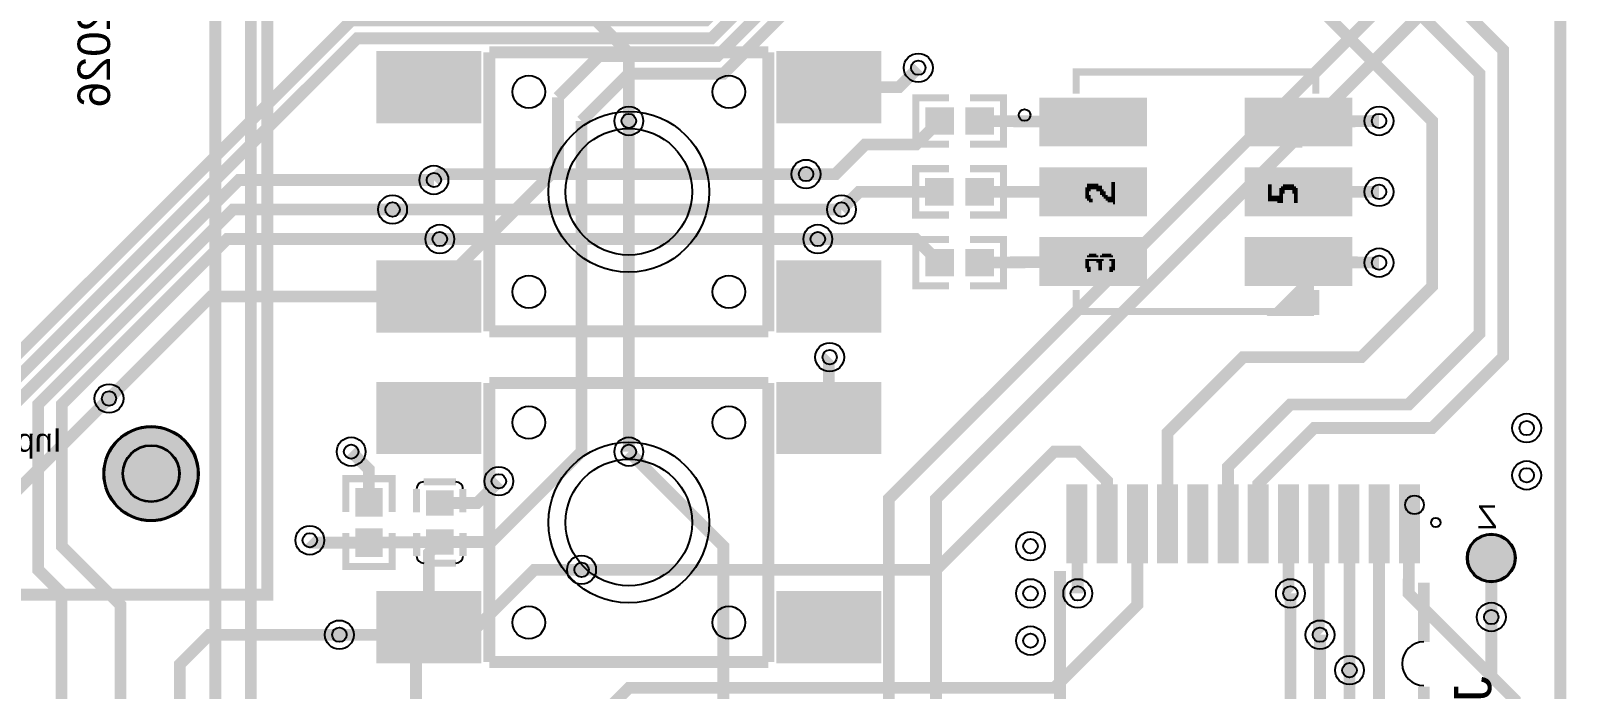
# Model space of a CAD drawing. Header units: millimetres. Extents: x -0.5 to 50.1, y -88.1 to 1.1.
# Drawn here: x 17.11 to 50.13, y -51.34 to -37.18 of the extents above; entities that cross this region are included whole.
import ezdxf

# ---------------------------------------------------------------- set-up
doc = ezdxf.new("R2010")
doc.units = ezdxf.units.MM
for name, color, linetype, true_color in [('BoardOutLine', 7, 'Continuous', 0xff00ff), ('BottomLayer', 7, 'Continuous', 0x0000ff), ('BottomPasteMaskLayer', 7, 'Continuous', 0x800000), ('BottomSilkLayer', 7, 'Continuous', 0x66cc33), ('BottomSolderMaskLayer', 7, 'Continuous', 0xaa00ff), ('Document', 7, 'Continuous', 0xffffff), ('Hole', 7, 'Continuous', 0x222222), ('Multi-Layer', 7, 'Continuous', 0xc0c0c0), ('TopLayer', 7, 'Continuous', 0xff0000), ('TopPasteMaskLayer', 7, 'Continuous', 0x808080), ('TopSilkLayer', 7, 'Continuous', 0xffcc00), ('TopSolderMaskLayer', 7, 'Continuous', 0x800080)]:
    doc.layers.add(name, color=color, linetype=linetype, true_color=true_color)
doc.styles.get("Standard").update_dxf_attribs({"font": 'arial.ttf'})

msp = doc.modelspace()

# ---------------------------------------------------------------- hatches: boundary and pattern name
at = {"layer": 'BottomLayer'}
msp.add_hatch(color=256, dxfattribs=at).paths.add_polyline_path([(48.0140970281941, -48.5140970281941, 1), (49.0140970281941, -48.5140970281941, 1)])
at = {"layer": 'BottomPasteMaskLayer'}
msp.add_hatch(color=256, dxfattribs=at).paths.add_polyline_path([(48.0140970281941, -48.5140970281941, 1), (49.0140970281941, -48.5140970281941, 1)])
at = {"layer": 'BottomSolderMaskLayer'}
for points in [[(18.67513335026655, -46.70027940055877, 1), (20.72593345186675, -46.70027940055877, 1)], [(47.988696977394, -48.5140970281941, 1), (49.0394970789942, -48.5140970281941, 1)]]:
    msp.add_hatch(color=256, dxfattribs=at).paths.add_polyline_path(points)
at = {"layer": 'Document'}
for points in [[(39.878003556007116, -39.6240030480061), (39.878003556007116, -38.7350012700025), (40.13200406400824, -38.7350012700025), (40.13200406400824, -39.6240030480061)], [(44.19603759207507, -39.68752857505717), (44.19603759207507, -38.79852679705357), (44.4500381000762, -38.79852679705357), (44.4500381000762, -39.68752857505717)], [(39.30652781305548, -39.33241046482101), (39.30652781305548, -39.078409956819996), (40.70353060706111, -39.078409956819996), (40.70353060706111, -39.33241046482101)], [(40.14401828803648, -40.54701549403103), (40.14401828803648, -40.58702057404116), (39.784023368046974, -40.58702057404116), (39.784023368046974, -40.54701549403103)], [(39.90401320802653, -40.58702057404116), (39.90401320802653, -40.62702565405141), (39.784023368046974, -40.62702565405141), (39.784023368046974, -40.58702057404116)], [(40.06400812801621, -40.46700533401065), (40.06400812801621, -40.50701041402078), (39.824003048006034, -40.50701041402078), (39.824003048006034, -40.46700533401065)], [(40.14401828803648, -40.50701041402078), (40.14401828803648, -40.54701549403103), (39.824003048006034, -40.54701549403103), (39.824003048006034, -40.50701041402078)], [(40.18402336804661, -40.58702057404116), (40.18402336804661, -40.62702565405141), (40.02400304800608, -40.62702565405141), (40.02400304800608, -40.58702057404116)], [(40.42400304800617, -40.42702565405136), (40.42400304800617, -40.46700533401065), (40.34401828803652, -40.46700533401065), (40.34401828803652, -40.42702565405136)], [(40.42400304800617, -40.46700533401065), (40.42400304800617, -40.50701041402078), (40.34401828803652, -40.50701041402078), (40.34401828803652, -40.46700533401065)], [(40.42400304800617, -40.50701041402078), (40.42400304800617, -40.54701549403103), (40.34401828803652, -40.54701549403103), (40.34401828803652, -40.50701041402078)], [(40.42400304800617, -40.54701549403103), (40.42400304800617, -40.58702057404116), (40.34401828803652, -40.58702057404116), (40.34401828803652, -40.54701549403103)], [(40.42400304800617, -40.58702057404116), (40.42400304800617, -40.62702565405141), (40.34401828803652, -40.62702565405141), (40.34401828803652, -40.58702057404116)], [(43.714325628651295, -40.52146304292603), (43.714325628651295, -40.48145796291601), (43.794310388620715, -40.48145796291601), (43.794310388620715, -40.52146304292603)], [(43.714325628651295, -40.561468122936276), (43.714325628651295, -40.52146304292603), (43.794310388620715, -40.52146304292603), (43.794310388620715, -40.561468122936276)], [(43.714325628651295, -40.60147320294641), (43.714325628651295, -40.561468122936276), (43.794310388620715, -40.561468122936276), (43.794310388620715, -40.60147320294641)], [(43.714325628651295, -40.641478282956655), (43.714325628651295, -40.60147320294641), (43.794310388620715, -40.60147320294641), (43.794310388620715, -40.641478282956655)], [(43.95430530861063, -40.60147320294641), (43.95430530861063, -40.561468122936276), (44.35430530861072, -40.561468122936276), (44.35430530861072, -40.60147320294641)], [(43.95430530861063, -40.641478282956655), (43.95430530861063, -40.60147320294641), (44.074320548641026, -40.60147320294641), (44.074320548641026, -40.641478282956655)], [(43.99431038862076, -40.561468122936276), (43.99431038862076, -40.52146304292603), (44.31432562865143, -40.52146304292603), (44.31432562865143, -40.561468122936276)], [(44.03431546863089, -40.52146304292603), (44.03431546863089, -40.48145796291601), (44.27432054864107, -40.48145796291601), (44.27432054864107, -40.52146304292603)], [(44.23431546863094, -40.641478282956655), (44.23431546863094, -40.60147320294641), (44.35430530861072, -40.60147320294641), (44.35430530861072, -40.641478282956655)], [(39.86400812801617, -40.62702565405141), (39.86400812801617, -40.667005334010696), (39.784023368046974, -40.667005334010696), (39.784023368046974, -40.62702565405141)], [(39.86400812801617, -40.667005334010696), (39.86400812801617, -40.70701041402083), (39.784023368046974, -40.70701041402083), (39.784023368046974, -40.667005334010696)], [(39.90401320802653, -40.70701041402083), (39.90401320802653, -40.74701549403096), (39.784023368046974, -40.74701549403096), (39.784023368046974, -40.70701041402083)], [(39.90401320802653, -40.74701549403096), (39.90401320802653, -40.78702057404121), (39.784023368046974, -40.78702057404121), (39.784023368046974, -40.74701549403096)], [(39.94401828803666, -40.78702057404121), (39.94401828803666, -40.82702565405134), (39.824003048006034, -40.82702565405134), (39.824003048006034, -40.78702057404121)], [(39.94401828803666, -40.82702565405134), (39.94401828803666, -40.86700533401063), (39.86400812801617, -40.86700533401063), (39.86400812801617, -40.82702565405134)], [(40.224003048006125, -40.62702565405141), (40.224003048006125, -40.667005334010696), (40.10401320802657, -40.667005334010696), (40.10401320802657, -40.62702565405141)], [(40.224003048006125, -40.667005334010696), (40.224003048006125, -40.70701041402083), (40.10401320802657, -40.70701041402083), (40.10401320802657, -40.667005334010696)], [(40.26400812801626, -40.70701041402083), (40.26400812801626, -40.74701549403096), (40.14401828803648, -40.74701549403096), (40.14401828803648, -40.70701041402083)], [(40.42400304800617, -40.74701549403096), (40.42400304800617, -40.78702057404121), (40.18402336804661, -40.78702057404121), (40.18402336804661, -40.74701549403096)], [(40.42400304800617, -40.78702057404121), (40.42400304800617, -40.82702565405134), (40.224003048006125, -40.82702565405134), (40.224003048006125, -40.78702057404121)], [(40.42400304800617, -40.82702565405134), (40.42400304800617, -40.86700533401063), (40.26400812801626, -40.86700533401063), (40.26400812801626, -40.82702565405134)], [(40.42400304800617, -40.62702565405141), (40.42400304800617, -40.667005334010696), (40.34401828803652, -40.667005334010696), (40.34401828803652, -40.62702565405141)], [(40.42400304800617, -40.667005334010696), (40.42400304800617, -40.70701041402083), (40.34401828803652, -40.70701041402083), (40.34401828803652, -40.667005334010696)], [(40.42400304800617, -40.70701041402083), (40.42400304800617, -40.74701549403096), (40.34401828803652, -40.74701549403096), (40.34401828803652, -40.70701041402083)], [(40.42400304800617, -40.86700533401063), (40.42400304800617, -40.907010414020874), (40.384023368046655, -40.907010414020874), (40.384023368046655, -40.86700533401063)], [(43.714325628651295, -40.68145796291594), (43.714325628651295, -40.641478282956655), (43.794310388620715, -40.641478282956655), (43.794310388620715, -40.68145796291594)], [(43.714325628651295, -40.721463042926075), (43.714325628651295, -40.68145796291594), (43.794310388620715, -40.68145796291594), (43.794310388620715, -40.721463042926075)], [(43.714325628651295, -40.76146812293621), (43.714325628651295, -40.721463042926075), (44.03431546863089, -40.721463042926075), (44.03431546863089, -40.76146812293621)], [(43.714325628651295, -40.801473202946454), (43.714325628651295, -40.76146812293621), (44.03431546863089, -40.76146812293621), (44.03431546863089, -40.801473202946454)], [(43.714325628651295, -40.84147828295659), (43.714325628651295, -40.801473202946454), (44.03431546863089, -40.801473202946454), (44.03431546863089, -40.84147828295659)], [(43.91432562865134, -40.881457962915874), (43.91432562865134, -40.84147828295659), (44.03431546863089, -40.84147828295659), (44.03431546863089, -40.881457962915874)], [(43.95430530861063, -40.68145796291594), (43.95430530861063, -40.641478282956655), (44.074320548641026, -40.641478282956655), (44.074320548641026, -40.68145796291594)], [(43.95430530861063, -40.721463042926075), (43.95430530861063, -40.68145796291594), (44.03431546863089, -40.68145796291594), (44.03431546863089, -40.721463042926075)], [(44.23431546863094, -40.68145796291594), (44.23431546863094, -40.641478282956655), (44.35430530861072, -40.641478282956655), (44.35430530861072, -40.68145796291594)], [(44.27432054864107, -40.721463042926075), (44.27432054864107, -40.68145796291594), (44.35430530861072, -40.68145796291594), (44.35430530861072, -40.721463042926075)], [(44.27432054864107, -40.76146812293621), (44.27432054864107, -40.721463042926075), (44.35430530861072, -40.721463042926075), (44.35430530861072, -40.76146812293621)], [(44.27432054864107, -40.801473202946454), (44.27432054864107, -40.76146812293621), (44.35430530861072, -40.76146812293621), (44.35430530861072, -40.801473202946454)], [(44.27432054864107, -40.84147828295659), (44.27432054864107, -40.801473202946454), (44.35430530861072, -40.801473202946454), (44.35430530861072, -40.84147828295659)], [(44.27432054864107, -40.881457962915874), (44.27432054864107, -40.84147828295659), (44.35430530861072, -40.84147828295659), (44.35430530861072, -40.881457962915874)], [(40.42405384810786, -42.047040894081874), (40.42405384810786, -42.08704597409201), (39.78404876809759, -42.08704597409201), (39.78404876809759, -42.047040894081874)], [(40.184048768097455, -42.08704597409201), (40.184048768097455, -42.12705105410214), (39.78404876809759, -42.12705105410214), (39.78404876809759, -42.08704597409201)], [(39.86403352806701, -42.12705105410214), (39.86403352806701, -42.16703073406143), (39.78404876809759, -42.16703073406143), (39.78404876809759, -42.12705105410214)], [(39.86403352806701, -42.16703073406143), (39.86403352806701, -42.20703581407167), (39.78404876809759, -42.20703581407167), (39.78404876809759, -42.16703073406143)], [(39.86403352806701, -42.20703581407167), (39.86403352806701, -42.247040894081806), (39.78404876809759, -42.247040894081806), (39.78404876809759, -42.20703581407167)], [(39.90403860807737, -42.247040894081806), (39.90403860807737, -42.28704597409194), (39.78404876809759, -42.28704597409194), (39.78404876809759, -42.247040894081806)], [(40.06403352806706, -42.00703581407163), (40.06403352806706, -42.047040894081874), (39.82402844805688, -42.047040894081874), (39.82402844805688, -42.00703581407163)], [(40.02405384810777, -41.967030734061495), (40.02405384810777, -42.00703581407163), (39.86403352806701, -42.00703581407163), (39.86403352806701, -41.967030734061495)], [(40.14404368808732, -42.12705105410214), (40.14404368808732, -42.16703073406143), (40.02405384810777, -42.16703073406143), (40.02405384810777, -42.12705105410214)], [(40.14404368808732, -42.16703073406143), (40.14404368808732, -42.20703581407167), (40.06403352806706, -42.20703581407167), (40.06403352806706, -42.16703073406143)], [(40.14404368808732, -42.20703581407167), (40.14404368808732, -42.247040894081806), (40.06403352806706, -42.247040894081806), (40.06403352806706, -42.20703581407167)], [(40.14404368808732, -42.247040894081806), (40.14404368808732, -42.28704597409194), (40.06403352806706, -42.28704597409194), (40.06403352806706, -42.247040894081806)], [(40.3840487680975, -42.00703581407163), (40.3840487680975, -42.047040894081874), (40.10403860807742, -42.047040894081874), (40.10403860807742, -42.00703581407163)], [(40.34404368808737, -41.967030734061495), (40.34404368808737, -42.00703581407163), (40.14404368808732, -42.00703581407163), (40.14404368808732, -41.967030734061495)], [(40.42405384810786, -42.08704597409201), (40.42405384810786, -42.12705105410214), (40.304038608077235, -42.12705105410214), (40.304038608077235, -42.08704597409201)], [(40.42405384810786, -42.247040894081806), (40.42405384810786, -42.28704597409194), (40.304038608077235, -42.28704597409194), (40.304038608077235, -42.247040894081806)], [(40.42405384810786, -42.12705105410214), (40.42405384810786, -42.16703073406143), (40.34404368808737, -42.16703073406143), (40.34404368808737, -42.12705105410214)], [(40.42405384810786, -42.16703073406143), (40.42405384810786, -42.20703581407167), (40.34404368808737, -42.20703581407167), (40.34404368808737, -42.16703073406143)], [(40.42405384810786, -42.20703581407167), (40.42405384810786, -42.247040894081806), (40.34404368808737, -42.247040894081806), (40.34404368808737, -42.20703581407167)], [(39.90403860807737, -42.28704597409194), (39.90403860807737, -42.32705105410207), (39.82402844805688, -42.32705105410207), (39.82402844805688, -42.28704597409194)], [(39.90403860807737, -42.32705105410207), (39.90403860807737, -42.36703073406147), (39.82402844805688, -42.36703073406147), (39.82402844805688, -42.32705105410207)], [(40.14404368808732, -42.28704597409194), (40.14404368808732, -42.32705105410207), (40.06403352806706, -42.32705105410207), (40.06403352806706, -42.28704597409194)], [(40.42405384810786, -42.28704597409194), (40.42405384810786, -42.32705105410207), (40.304038608077235, -42.32705105410207), (40.304038608077235, -42.28704597409194)], [(40.3840487680975, -42.32705105410207), (40.3840487680975, -42.36703073406147), (40.304038608077235, -42.36703073406147), (40.304038608077235, -42.32705105410207)], [(43.68801117602243, -43.30701041402085), (44.70401320802648, -43.30701041402085), (44.70401320802648, -42.291008382016685)]]:
    msp.add_hatch(color=256, dxfattribs=at).paths.add_polyline_path(points)
at = {"layer": 'Multi-Layer'}
msp.add_hatch(color=256, dxfattribs=at).paths.add_polyline_path([(18.70053340106665, -46.70027940055877, 1), (20.70053340106665, -46.70027940055877, 1)])
at = {"layer": 'TopLayer'}
for points in [[(24.571983743967394, -37.63995427990858), (26.772009144018284, -37.63995427990858), (26.772009144018284, -39.13995427990858), (24.571983743967394, -39.13995427990858)], [(33.172009144018375, -37.63995427990858), (35.37200914401842, -37.63995427990858), (35.37200914401842, -39.13995427990858), (33.172009144018375, -39.13995427990858)], [(36.93429006858014, -39.38633477266956), (36.93429006858014, -38.846329692659424), (36.368656337312586, -38.846329692659424), (36.368656337312586, -39.38633477266956)], [(37.234315468631166, -39.38633477266956), (37.234315468631166, -38.846329692659424), (37.79994919989849, -38.846329692659424), (37.79994919989849, -39.38633477266956)], [(38.824003048006034, -38.63987807975616), (41.08900177800342, -38.63987807975616), (41.08900177800342, -39.63987807975616), (38.824003048006034, -39.63987807975616)], [(43.23903987807989, -38.63987807975616), (45.50403860807728, -38.63987807975616), (45.50403860807728, -39.63987807975616), (43.23903987807989, -39.63987807975616)], [(38.824003048006034, -40.140005080010155), (41.08900177800342, -40.140005080010155), (41.08900177800342, -41.140005080010155), (38.824003048006034, -41.140005080010155)], [(43.23903987807989, -40.140005080010155), (45.50403860807728, -40.140005080010155), (45.50403860807728, -41.140005080010155), (43.23903987807989, -41.140005080010155)], [(36.933985267970456, -40.91000762001522), (36.933985267970456, -40.37000254000509), (36.36835153670313, -40.37000254000509), (36.36835153670313, -40.91000762001522)], [(37.234010668021256, -40.91000762001522), (37.234010668021256, -40.37000254000509), (37.799644399289036, -40.37000254000509), (37.799644399289036, -40.91000762001522)], [(36.93429006858014, -42.434340868681716), (36.93429006858014, -41.89433578867158), (36.368656337312586, -41.89433578867158), (36.368656337312586, -42.434340868681716)], [(37.234315468631166, -42.434340868681716), (37.234315468631166, -41.89433578867158), (37.79994919989849, -41.89433578867158), (37.79994919989849, -42.434340868681716)], [(38.824003048006034, -41.64013208026415), (41.08900177800342, -41.64013208026415), (41.08900177800342, -42.640132080264266), (38.824003048006034, -42.640132080264266)], [(43.23903987807989, -41.64013208026415), (45.50403860807728, -41.64013208026415), (45.50403860807728, -42.640132080264266), (43.23903987807989, -42.640132080264266)], [(24.571983743967394, -42.140081280162576), (26.772009144018284, -42.140081280162576), (26.772009144018284, -43.640081280162576), (24.571983743967394, -43.640081280162576)], [(33.172009144018375, -42.140081280162576), (35.37200914401842, -42.140081280162576), (35.37200914401842, -43.640081280162576), (33.172009144018375, -43.640081280162576)], [(24.571983743967394, -44.75194310388622), (26.772009144018284, -44.75194310388622), (26.772009144018284, -46.25194310388622), (24.571983743967394, -46.25194310388622)], [(33.172009144018375, -44.75194310388622), (35.37200914401842, -44.75194310388622), (35.37200914401842, -46.25194310388622), (33.172009144018375, -46.25194310388622)], [(24.65400050800099, -47.601981203962396), (24.113995427991085, -47.601981203962396), (24.113995427991085, -47.036347472694956), (24.65400050800099, -47.036347472694956)], [(26.17800355600707, -47.08199136398275), (26.17800355600707, -47.58199136398275), (25.637998475997165, -47.58199136398275), (25.637998475997165, -47.08199136398275)], [(39.805080010160054, -48.60238760477523), (39.40508001016019, -48.60238760477523), (39.40508001016019, -46.95240030480056), (39.805080010160054, -46.95240030480056)], [(40.45506731013461, -48.60238760477523), (40.05506731013452, -48.60238760477523), (40.05506731013452, -46.95240030480056), (40.45506731013461, -46.95240030480056)], [(41.10505461010939, -48.60238760477523), (40.7050546101093, -48.60238760477523), (40.7050546101093, -46.95240030480056), (41.10505461010939, -46.95240030480056)], [(41.755041910083946, -48.60238760477523), (41.355041910083855, -48.60238760477523), (41.355041910083855, -46.95240030480056), (41.755041910083946, -46.95240030480056)], [(42.405029210058274, -48.60238760477523), (42.00502921005841, -48.60238760477523), (42.00502921005841, -46.95240030480056), (42.405029210058274, -46.95240030480056)], [(43.055016510033056, -48.60238760477523), (42.655016510032965, -48.60238760477523), (42.655016510032965, -46.95240030480056), (43.055016510033056, -46.95240030480056)], [(43.70500381000761, -48.60241300482596), (43.30500381000752, -48.60241300482596), (43.30500381000752, -46.95242570485141), (43.70500381000761, -46.95242570485141)], [(44.35499110998239, -48.60238760477523), (43.9549911099823, -48.60238760477523), (43.9549911099823, -46.95240030480056), (44.35499110998239, -46.95240030480056)], [(45.00497840995672, -48.60238760477523), (44.60497840995686, -48.60238760477523), (44.60497840995686, -46.95240030480056), (45.00497840995672, -46.95240030480056)], [(45.654965709931275, -48.60238760477523), (45.25496570993164, -48.60238760477523), (45.25496570993164, -46.95240030480056), (45.654965709931275, -46.95240030480056)], [(46.30495300990606, -48.60238760477523), (45.90495300990597, -48.60238760477523), (45.90495300990597, -46.95240030480056), (46.30495300990606, -46.95240030480056)], [(46.95494030988061, -48.60238760477523), (46.55494030988052, -48.60238760477523), (46.55494030988052, -46.95240030480056), (46.95494030988061, -46.95240030480056)], [(24.65400050800099, -47.902006604013195), (24.113995427991085, -47.902006604013195), (24.113995427991085, -48.46764033528075), (24.65400050800099, -48.46764033528075)], [(26.17800355600707, -47.92199644399295), (26.17800355600707, -48.42199644399295), (25.637998475997165, -48.42199644399295), (25.637998475997165, -47.92199644399295)], [(48.0140970281941, -48.5140970281941, 1), (49.0140970281941, -48.5140970281941, 1)], [(24.571983743967394, -49.252070104140216), (26.772009144018284, -49.252070104140216), (26.772009144018284, -50.752070104140216), (24.571983743967394, -50.752070104140216)], [(33.172009144018375, -49.252070104140216), (35.37200914401842, -49.252070104140216), (35.37200914401842, -50.752070104140216), (33.172009144018375, -50.752070104140216)]]:
    msp.add_hatch(color=256, dxfattribs=at).paths.add_polyline_path(points)
at = {"layer": 'TopPasteMaskLayer'}
for points in [[(24.571983743967394, -37.63995427990858), (26.772009144018284, -37.63995427990858), (26.772009144018284, -39.13995427990858), (24.571983743967394, -39.13995427990858)], [(33.172009144018375, -37.63995427990858), (35.37200914401842, -37.63995427990858), (35.37200914401842, -39.13995427990858), (33.172009144018375, -39.13995427990858)], [(36.94930149860306, -39.346329692659424), (36.94930149860306, -38.88633477266956), (36.9092964185927, -38.846329692659424), (36.408661417322946, -38.846329692659424), (36.368656337312586, -38.88633477266956), (36.368656337312586, -39.346329692659424), (36.408661417322946, -39.38633477266956), (36.9092964185927, -39.38633477266956)], [(37.219304038608016, -39.346329692659424), (37.219304038608016, -38.88633477266956), (37.259309118618376, -38.846329692659424), (37.75994411988813, -38.846329692659424), (37.79994919989849, -38.88633477266956), (37.79994919989849, -39.346329692659424), (37.75994411988813, -39.38633477266956), (37.259309118618376, -39.38633477266956)], [(38.824003048006034, -38.63987807975616), (41.08900177800342, -38.63987807975616), (41.08900177800342, -39.63987807975616), (38.824003048006034, -39.63987807975616)], [(43.23903987807989, -38.63987807975616), (45.50403860807728, -38.63987807975616), (45.50403860807728, -39.63987807975616), (43.23903987807989, -39.63987807975616)], [(38.824003048006034, -40.140005080010155), (41.08900177800342, -40.140005080010155), (41.08900177800342, -41.140005080010155), (38.824003048006034, -41.140005080010155)], [(43.23903987807989, -40.140005080010155), (45.50403860807728, -40.140005080010155), (45.50403860807728, -41.140005080010155), (43.23903987807989, -41.140005080010155)], [(36.94899669799338, -40.87000254000509), (36.94899669799338, -40.41000762001522), (36.90899161798325, -40.37000254000509), (36.40835661671326, -40.37000254000509), (36.36835153670313, -40.41000762001522), (36.36835153670313, -40.87000254000509), (36.40835661671326, -40.91000762001522), (36.90899161798325, -40.91000762001522)], [(37.21899923799856, -40.87000254000509), (37.21899923799856, -40.41000762001522), (37.25900431800869, -40.37000254000509), (37.759639319278676, -40.37000254000509), (37.799644399289036, -40.41000762001522), (37.799644399289036, -40.87000254000509), (37.759639319278676, -40.91000762001522), (37.25900431800869, -40.91000762001522)], [(36.94930149860306, -42.39433578867158), (36.94930149860306, -41.934340868681716), (36.9092964185927, -41.89433578867158), (36.408661417322946, -41.89433578867158), (36.368656337312586, -41.934340868681716), (36.368656337312586, -42.39433578867158), (36.408661417322946, -42.434340868681716), (36.9092964185927, -42.434340868681716)], [(37.219304038608016, -42.39433578867158), (37.219304038608016, -41.934340868681716), (37.259309118618376, -41.89433578867158), (37.75994411988813, -41.89433578867158), (37.79994919989849, -41.934340868681716), (37.79994919989849, -42.39433578867158), (37.75994411988813, -42.434340868681716), (37.259309118618376, -42.434340868681716)], [(38.824003048006034, -41.64013208026415), (41.08900177800342, -41.64013208026415), (41.08900177800342, -42.640132080264266), (38.824003048006034, -42.640132080264266)], [(43.23903987807989, -41.64013208026415), (45.50403860807728, -41.64013208026415), (45.50403860807728, -42.640132080264266), (43.23903987807989, -42.640132080264266)], [(24.571983743967394, -42.140081280162576), (26.772009144018284, -42.140081280162576), (26.772009144018284, -43.640081280162576), (24.571983743967394, -43.640081280162576)], [(33.172009144018375, -42.140081280162576), (35.37200914401842, -42.140081280162576), (35.37200914401842, -43.640081280162576), (33.172009144018375, -43.640081280162576)], [(24.571983743967394, -44.75194310388622), (26.772009144018284, -44.75194310388622), (26.772009144018284, -46.25194310388622), (24.571983743967394, -46.25194310388622)], [(33.172009144018375, -44.75194310388622), (35.37200914401842, -44.75194310388622), (35.37200914401842, -46.25194310388622), (33.172009144018375, -46.25194310388622)], [(24.613995427990858, -47.61699263398532), (24.15400050800099, -47.61699263398532), (24.113995427991085, -47.57698755397507), (24.113995427991085, -47.07635255270509), (24.15400050800099, -47.036347472694956), (24.613995427990858, -47.036347472694956), (24.65400050800099, -47.07635255270509), (24.65400050800099, -47.57698755397507)], [(26.17800355600707, -47.08199136398275), (26.17800355600707, -47.58199136398275), (25.637998475997165, -47.58199136398275), (25.637998475997165, -47.08199136398275)], [(39.805080010160054, -48.60238760477523), (39.40508001016019, -48.60238760477523), (39.40508001016019, -46.95240030480056), (39.805080010160054, -46.95240030480056)], [(40.45506731013461, -48.60238760477523), (40.05506731013452, -48.60238760477523), (40.05506731013452, -46.95240030480056), (40.45506731013461, -46.95240030480056)], [(41.10505461010939, -48.60238760477523), (40.7050546101093, -48.60238760477523), (40.7050546101093, -46.95240030480056), (41.10505461010939, -46.95240030480056)], [(41.755041910083946, -48.60238760477523), (41.355041910083855, -48.60238760477523), (41.355041910083855, -46.95240030480056), (41.755041910083946, -46.95240030480056)], [(42.405029210058274, -48.60238760477523), (42.00502921005841, -48.60238760477523), (42.00502921005841, -46.95240030480056), (42.405029210058274, -46.95240030480056)], [(43.055016510033056, -48.60238760477523), (42.655016510032965, -48.60238760477523), (42.655016510032965, -46.95240030480056), (43.055016510033056, -46.95240030480056)], [(43.70500381000761, -48.60241300482596), (43.30500381000752, -48.60241300482596), (43.30500381000752, -46.95242570485141), (43.70500381000761, -46.95242570485141)], [(44.35499110998239, -48.60238760477523), (43.9549911099823, -48.60238760477523), (43.9549911099823, -46.95240030480056), (44.35499110998239, -46.95240030480056)], [(45.00497840995672, -48.60238760477523), (44.60497840995686, -48.60238760477523), (44.60497840995686, -46.95240030480056), (45.00497840995672, -46.95240030480056)], [(45.654965709931275, -48.60238760477523), (45.25496570993164, -48.60238760477523), (45.25496570993164, -46.95240030480056), (45.654965709931275, -46.95240030480056)], [(46.30495300990606, -48.60238760477523), (45.90495300990597, -48.60238760477523), (45.90495300990597, -46.95240030480056), (46.30495300990606, -46.95240030480056)], [(46.95494030988061, -48.60238760477523), (46.55494030988052, -48.60238760477523), (46.55494030988052, -46.95240030480056), (46.95494030988061, -46.95240030480056)], [(24.613995427990858, -47.886995173990385), (24.15400050800099, -47.886995173990385), (24.113995427991085, -47.92700025400052), (24.113995427991085, -48.4276352552705), (24.15400050800099, -48.46764033528075), (24.613995427990858, -48.46764033528075), (24.65400050800099, -48.4276352552705), (24.65400050800099, -47.92700025400052)], [(26.17800355600707, -47.92199644399295), (26.17800355600707, -48.42199644399295), (25.637998475997165, -48.42199644399295), (25.637998475997165, -47.92199644399295)], [(48.0140970281941, -48.5140970281941, 1), (49.0140970281941, -48.5140970281941, 1)], [(24.571983743967394, -49.252070104140216), (26.772009144018284, -49.252070104140216), (26.772009144018284, -50.752070104140216), (24.571983743967394, -50.752070104140216)], [(33.172009144018375, -49.252070104140216), (35.37200914401842, -49.252070104140216), (35.37200914401842, -50.752070104140216), (33.172009144018375, -50.752070104140216)]]:
    msp.add_hatch(color=256, dxfattribs=at).paths.add_polyline_path(points)
at = {"layer": 'TopSolderMaskLayer'}
for points in [[(24.546581347121673, -37.61455637965048), (26.797407435283958, -37.61455637965048), (26.797407435283958, -39.16535648125057), (24.546581347121673, -39.16535648125057)], [(33.1466085067068, -37.61455637965048), (35.39740860830693, -37.61455637965048), (35.39740860830693, -39.16535648125057), (33.1466085067068, -39.16535648125057)], [(38.79860157300527, -38.61447415798057), (41.114400404602975, -38.61447415798057), (41.114400404602975, -39.66527425958077), (38.79860157300527, -39.66527425958077)], [(43.21363840307913, -38.61447415798057), (45.52943723467661, -38.61447415798057), (45.52943723467661, -39.66527425958077), (43.21363840307913, -39.66527425958077)], [(36.95968555717968, -39.4117348234696), (36.95968555717968, -38.82092964185938), (36.34325400541252, -38.82092964185938), (36.34325400541252, -39.4117348234696)], [(37.208915417830895, -39.4117348234696), (37.208915417830895, -38.82092964185938), (37.825346969598286, -38.82092964185938), (37.825346969598286, -39.4117348234696)], [(38.79860157300527, -40.114601158234564), (41.114400404602975, -40.114601158234564), (41.114400404602975, -41.165401259834766), (38.79860157300527, -41.165401259834766)], [(43.21363840307913, -40.114601158234564), (45.52943723467661, -40.114601158234564), (45.52943723467661, -41.165401259834766), (43.21363840307913, -41.165401259834766)], [(36.95937619436995, -40.93540050240972), (36.95937619436995, -40.344595320799385), (36.34294464260233, -40.344595320799385), (36.34294464260233, -40.93540050240972)], [(37.20860605502071, -40.93540050240972), (37.20860605502071, -40.344595320799385), (37.82503760678833, -40.344595320799385), (37.82503760678833, -40.93540050240972)], [(36.95968555717968, -42.45974091948176), (36.95968555717968, -41.86893573787154), (36.34325400541252, -41.86893573787154), (36.34325400541252, -42.45974091948176)], [(37.208915417830895, -42.45974091948176), (37.208915417830895, -41.86893573787154), (37.825346969598286, -41.86893573787154), (37.825346969598286, -42.45974091948176)], [(38.79860157300527, -41.61472815848856), (41.114400404602975, -41.61472815848856), (41.114400404602975, -42.66552826008888), (38.79860157300527, -42.66552826008888)], [(43.21363840307913, -41.61472815848856), (45.52943723467661, -41.61472815848856), (45.52943723467661, -42.66552826008888), (43.21363840307913, -42.66552826008888)], [(24.546581347121673, -42.11468337990436), (26.797407435283958, -42.11468337990436), (26.797407435283958, -43.665483481504566), (24.546581347121673, -43.665483481504566)], [(33.1466085067068, -42.11468337990436), (35.39740860830693, -42.11468337990436), (35.39740860830693, -43.665483481504566), (33.1466085067068, -43.665483481504566)], [(24.546581347121673, -44.726544343411206), (26.797407435283958, -44.726544343411206), (26.797407435283958, -46.27734444501152), (24.546581347121673, -46.27734444501152)], [(33.1466085067068, -44.726544343411206), (35.39740860830693, -44.726544343411206), (35.39740860830693, -46.27734444501152), (33.1466085067068, -46.27734444501152)], [(18.67513335026655, -46.70027940055877, 1), (20.72593345186675, -46.70027940055877, 1)], [(24.678244040996333, -47.62857598904293), (24.08974277059474, -47.62857598904293), (24.08974277059474, -47.00973118239756), (24.678244040996333, -47.00973118239756)], [(26.205430707635514, -47.058474214408534), (26.205430707635514, -47.60551090302556), (25.610561001767337, -47.60551090302556), (25.610561001767337, -47.058474214408534)], [(39.83048651258605, -48.62778413653382), (39.37968641098587, -48.62778413653382), (39.37968641098587, -46.926997516968186), (39.83048651258605, -46.926997516968186)], [(40.480473812560604, -48.62778413653382), (40.029673710960424, -48.62778413653382), (40.029673710960424, -46.926997516968186), (40.480473812560604, -46.926997516968186)], [(41.13046111253516, -48.62778413653382), (40.67966101093498, -48.62778413653382), (40.67966101093498, -46.926997516968186), (41.13046111253516, -46.926997516968186)], [(41.78044841250994, -48.62778413653382), (41.32964831090976, -48.62778413653382), (41.32964831090976, -46.926997516968186), (41.78044841250994, -46.926997516968186)], [(42.43043571248427, -48.62778413653382), (41.979635610884316, -48.62778413653382), (41.979635610884316, -46.926997516968186), (42.43043571248427, -46.926997516968186)], [(43.08042301245905, -48.62778413653382), (42.62962291085864, -48.62778413653382), (42.62962291085864, -46.926997516968186), (43.08042301245905, -46.926997516968186)], [(43.730410312433605, -48.62781031859379), (43.279610210833425, -48.62781031859379), (43.279610210833425, -46.92702369902827), (43.730410312433605, -46.92702369902827)], [(44.38039761240816, -48.62778413653382), (43.92959751080798, -48.62778413653382), (43.92959751080798, -46.926997516968186), (44.38039761240816, -46.926997516968186)], [(45.030384912382715, -48.62778413653382), (44.57958481078276, -48.62778413653382), (44.57958481078276, -46.926997516968186), (45.030384912382715, -46.926997516968186)], [(45.68037221235727, -48.62778413653382), (45.22957211075732, -48.62778413653382), (45.22957211075732, -46.926997516968186), (45.68037221235727, -46.926997516968186)], [(46.33035951233205, -48.62778413653382), (45.879559410731645, -48.62778413653382), (45.879559410731645, -46.926997516968186), (46.33035951233205, -46.926997516968186)], [(46.98034681230661, -48.62778413653382), (46.52954671070643, -48.62778413653382), (46.52954671070643, -46.926997516968186), (46.98034681230661, -46.926997516968186)], [(24.678244040996333, -47.875392703184275), (24.08974277059474, -47.875392703184275), (24.08974277059474, -48.49423750982976), (24.678244040996333, -48.49423750982976)], [(26.205430707635514, -47.89848168388721), (26.205430707635514, -48.44551837250435), (25.610561001767337, -48.44551837250435), (25.610561001767337, -47.89848168388721)], [(47.988696977394, -48.5140970281941, 1), (49.0394970789942, -48.5140970281941, 1)], [(24.546581347121673, -49.226671343665316), (26.797407435283958, -49.226671343665316), (26.797407435283958, -50.77747144526552), (24.546581347121673, -50.77747144526552)], [(33.1466085067068, -49.226671343665316), (35.39740860830693, -49.226671343665316), (35.39740860830693, -50.77747144526552), (33.1466085067068, -50.77747144526552)]]:
    msp.add_hatch(color=256, dxfattribs=at).paths.add_polyline_path(points)

# ---------------------------------------------------------------- linework, layer by layer
at = {"layer": 'BoardOutLine', "const_width": 0.25400050800101603}
msp.add_lwpolyline([(0, 0), (50.000025400050845, 0), (50.000025400050845, -87)], dxfattribs=at)
at = {"layer": 'BottomLayer', "const_width": 0.25400050800101603}
for points in [[(21.08204216408444, -64.77012954025906), (21.08204216408444, -32.258064516129025), (22.86004572009142, -30.480060960121932), (34.03606807213623, -30.480060960121932), (36.06807213614434, -28.448056896113826), (38.60807721615447, -28.448056896113826), (42.164084328168656, -24.892049784099527), (44.958089916179915, -24.892049784099527)], [(21.844043688087368, -65.5321310642621), (21.844043688087368, -32.51206502413004)], [(24.84803149606296, -32.53395986791975), (29.97205994412002, -37.657988315976695), (29.97205994412002, -39.1160782321565)], [(34.03606807213623, -72.13614427228856), (35.56007112014231, -70.61214122428248), (35.56007112014231, -47.244094488189035), (48.260096520192974, -34.544069088138144)], [(35.559944119888314, -72.13601727203456), (36.576073152146364, -71.1198882397764), (36.576073152146364, -47.244094488189035), (48.768097536195, -35.05207010414017), (49.27609855219703, -35.05207010414017)], [(25.78105156210313, -40.38602997205999), (25.90800101600189, -40.259080518161), (33.782067564135104, -40.259080518161)], [(24.891998983997837, -41.02100584201162), (34.54399288798595, -41.02100584201162)], [(25.90805181610358, -41.65608331216663), (34.03606807213623, -41.65608331216663)], [(11.43002286004571, -68.32600965201925), (11.43002286004571, -52.45110490220986), (18.79603759207521, -45.085090170180365)], [(29.97205994412002, -46.22796545593087), (32.004064008128125, -48.25996951993898), (32.004064008128125, -52.3241046482093)], [(48.513970027940104, -49.78409956819917), (48.513970027940104, -48.5142240284481), (48.5140970281941, -48.5140970281941)], [(23.749047498095024, -50.16510033020063), (26.543053086106283, -50.16510033020063), (27.940055880111686, -48.768097536195114), (28.95605791211574, -48.768097536195114)], [(6.9723139446277855, -75.8750317500635), (10.485140970281918, -75.8750317500635), (12.192024384048864, -74.16814833629667), (16.764033528067102, -74.16814833629667), (17.780035560071155, -73.15214630429261), (36.576073152146364, -73.15214630429261), (37.59207518415042, -72.13614427228856), (37.59207518415042, -67.56413512827032), (44.19608839217676, -60.960121920243864), (44.19608839217676, -49.27609855219714)], [(14.998729997460032, -75.8750317500635), (18.86715773431547, -75.8750317500635), (21.08204216408444, -73.66014732029464), (37.08407416814839, -73.66014732029464), (37.973075946151994, -72.77114554229115), (37.973075946151994, -67.94513589027179), (44.83108966217924, -61.087122174244314), (44.83108966217924, -50.16510033020063)], [(23.27914655829295, -75.8750317500635), (27.50317500634992, -75.8750317500635), (29.210058420116866, -74.16814833629667), (39.1160782321565, -74.16814833629667), (40.38608077216168, -72.8981457962916), (40.38608077216168, -67.69113538227077), (45.46609093218194, -62.61112522225051), (45.46609093218194, -50.92710185420367)]]:
    msp.add_lwpolyline(points, dxfattribs=at)
at = {"layer": 'BottomLayer'}
msp.add_circle((48.5140970281941, -48.5140970281941), 0.5, dxfattribs=at)
at = {"layer": 'BottomPasteMaskLayer'}
msp.add_circle((48.5140970281941, -48.5140970281941), 0.5, dxfattribs=at)
at = {"layer": 'BottomSolderMaskLayer'}
for centre, radius in [((19.70053340106665, -46.70027940055877), 1.0254000508001015), ((19.70063500127003, -46.70027940055877), 0.615240030480061), ((48.5140970281941, -48.5140970281941), 0.5254000508001015)]:
    msp.add_circle(centre, radius, dxfattribs=at)
at = {"layer": 'Document'}
msp.add_circle((46.86309372618757, -47.371094742189484), 0.19989839979679963, dxfattribs=at)
at = {"layer": 'Hole'}
for centre in [(36.19507239014479, -37.97307594615188), (29.97205994412002, -39.1160782321565), (46.10109220218442, -39.1160782321565), (25.78105156210313, -40.38608077216156), (33.782067564135104, -40.259080518161), (46.10109220218442, -40.640081280162576), (24.892049784099527, -41.02108204216404), (34.54406908813826, -41.02108204216404), (25.90805181610358, -41.65608331216663), (34.03606807213623, -41.65608331216663), (46.10109220218442, -42.164084328168656), (34.29006858013713, -44.19608839217676), (18.79603759207521, -45.085090170180365), (49.27609855219703, -45.72009144018284), (24.003048006095923, -46.22809245618487), (29.97205994412002, -46.22809245618487), (27.17805435610876, -46.86309372618746), (49.27609855219703, -46.73609347218701), (23.114046228092548, -48.133096266192524), (38.60807721615447, -48.26009652019309), (28.95605791211574, -48.768097536195114), (38.60807721615447, -49.27609855219714), (39.62407924815852, -49.27609855219714), (44.19608839217676, -49.27609855219714), (48.5140970281941, -49.78409956819917), (23.749047498095024, -50.16510033020063), (38.60807721615447, -50.292100584201194), (44.83108966217924, -50.16510033020063), (45.46609093218194, -50.92710185420367)]:
    msp.add_circle(centre, 0.15499110998222, dxfattribs=at)
at = {"layer": 'Multi-Layer'}
for centre, radius in [((36.19507239014479, -37.97307594615188), 0.31000762001524007), ((29.97205994412002, -39.1160782321565), 0.31000762001524007), ((46.10109220218442, -39.1160782321565), 0.31000762001524007), ((25.78105156210313, -40.38608077216156), 0.31000762001524007), ((33.782067564135104, -40.259080518161), 0.31000762001524007), ((46.10109220218442, -40.640081280162576), 0.31000762001524007), ((24.892049784099527, -41.02108204216404), 0.31000762001524007), ((34.54406908813826, -41.02108204216404), 0.31000762001524007), ((25.90805181610358, -41.65608331216663), 0.31000762001524007), ((34.03606807213623, -41.65608331216663), 0.31000762001524007), ((46.10109220218442, -42.164084328168656), 0.31000762001524007), ((34.29006858013713, -44.19608839217676), 0.31000762001524007), ((18.79603759207521, -45.085090170180365), 0.31000762001524007), ((49.27609855219703, -45.72009144018284), 0.31000762001524007), ((19.70053340106665, -46.70027940055877), 1), ((19.70063500127003, -46.70027940055877), 0.6000000000000001), ((24.003048006095923, -46.22809245618487), 0.31000762001524007), ((29.97205994412002, -46.22809245618487), 0.31000762001524007), ((49.27609855219703, -46.73609347218701), 0.31000762001524007), ((27.17805435610876, -46.86309372618746), 0.31000762001524007), ((23.114046228092548, -48.133096266192524), 0.31000762001524007), ((38.60807721615447, -48.26009652019309), 0.31000762001524007), ((28.95605791211574, -48.768097536195114), 0.31000762001524007), ((38.60807721615447, -49.27609855219714), 0.31000762001524007), ((39.62407924815852, -49.27609855219714), 0.31000762001524007), ((44.19608839217676, -49.27609855219714), 0.31000762001524007), ((48.5140970281941, -49.78409956819917), 0.31000762001524007), ((23.749047498095024, -50.16510033020063), 0.31000762001524007), ((38.60807721615447, -50.292100584201194), 0.31000762001524007), ((44.83108966217924, -50.16510033020063), 0.31000762001524007), ((45.46609093218194, -50.92710185420367), 0.31000762001524007)]:
    msp.add_circle(centre, radius, dxfattribs=at)
at = {"layer": 'TopLayer', "const_width": 0.25400050800101603}
for points in [[(41.65608331216663, -15.621031242062486), (42.67208534417068, -16.63703327406654), (42.67208534417068, -32.51206502413004), (48.260096520192974, -38.100076200152444), (48.260096520192974, -43.688087376174735), (46.736093472186894, -45.212090424180815), (44.19608839217676, -45.212090424180815), (42.85496570993155, -46.553213106426256), (42.85496570993155, -47.777495554991106)], [(44.19608839217676, -15.621031242062486), (43.688087376174735, -16.129032258064512), (43.688087376174735, -32.51206502413004), (48.768097536195, -37.59207518415042), (48.768097536195, -44.19608839217676), (47.24409448818892, -45.72009144018284), (44.70408940817879, -45.72009144018284), (43.50520701041387, -46.91897383794765), (43.50520701041387, -47.777495554991106)], [(40.38608077216168, -22.606045212090407), (40.38608077216168, -32.258064516129025), (47.24409448818892, -39.1160782321565), (47.24409448818892, -42.67208534417068), (45.72009144018284, -44.19608839217676), (43.18008636017271, -44.19608839217676), (41.554483108966224, -45.82169164338336), (41.554483108966224, -47.777495554991106)], [(12.69494538989079, -52.20980441960887), (12.69494538989079, -48.265176530353074), (24.003048006095923, -36.95707391414783), (31.62306324612655, -36.95707391414783), (32.8930657861315, -35.68707137414276), (41.40208280416573, -35.68707137414276), (41.78308356616708, -35.306070612141184)], [(42.67208534417068, -35.5600711201422), (42.164084328168656, -36.06807213614434), (33.02006604013218, -36.06807213614434), (31.750063500127, -37.338074676149404), (24.3840487680975, -37.338074676149404)], [(28.448056896113712, -38.60807721615447), (29.337058674117316, -37.71907543815087), (31.877063754127448, -37.71907543815087), (33.14706629413263, -36.4490728981458), (42.92608585217181, -36.4490728981458), (43.30708661417316, -36.06807213614434)], [(28.95605791211574, -39.1160782321565), (29.97205994412002, -38.100076200152444), (32.004064008128125, -38.100076200152444), (33.27406654813308, -36.83007366014738), (43.561087122174285, -36.83007366014738)], [(13.96494792989597, -52.210058420116866), (13.96494792989597, -47.503175006350034), (24.1300482600966, -37.338074676149404), (24.3840487680975, -37.338074676149404)], [(36.19507239014479, -37.97307594615188), (35.778232156464355, -38.38991617983231), (34.27208534417059, -38.38991617983231)], [(25.672085344170682, -42.89001778003558), (28.448056896113712, -40.114046228092434), (28.448056896113712, -38.60807721615447)], [(25.90805181610358, -48.171196342392705), (27.01295402590813, -48.171196342392705), (28.95605791211574, -46.22809245618487), (28.95605791211574, -39.1160782321565)], [(29.97205994412002, -39.1160782321565), (29.97205994412002, -46.22796545593087)], [(33.782067564135104, -40.259080518161), (34.41706883413758, -40.259080518161), (35.052070104140284, -39.62407924815852), (36.14422148844301, -39.62407924815852), (36.652222504445035, -39.1160782321565)], [(37.51841503682999, -39.1160782321565), (38.09994919989845, -39.12153924307847)], [(38.09994919989845, -39.12153924307847), (39.95681991363995, -39.138938277876605)], [(46.10109220218442, -39.1160782321565), (44.371348742697364, -39.138938277876605)], [(25.78105156210313, -40.38608077216156), (21.590043180086468, -40.38608077216156), (16.764033528067102, -45.212090424180815), (16.764033528067102, -49.27609855219714), (16.504953009906103, -49.53517907035814), (16.504953009906103, -52.20980441960887)], [(34.54399288798595, -41.02100584201162), (34.92504445008876, -40.63995427990858), (36.651231902463905, -40.63995427990858)], [(39.95641351282711, -40.64005588011173), (37.51686563373141, -40.63995427990858)], [(46.100990601981266, -40.640005080010155), (44.371450342900744, -40.64005588011173)], [(17.774955549911056, -52.20980441960887), (17.774955549911056, -49.271018542037154), (17.27203454406913, -48.768097536195114), (17.27203454406913, -45.212090424180815), (21.46304292608579, -41.02108204216404), (24.892049784099527, -41.02108204216404)], [(19.044958089916236, -52.20980441960887), (19.044958089916236, -49.52501905003817), (17.780035560071155, -48.26009652019309), (17.780035560071155, -45.212090424180815), (21.33604267208534, -41.65608331216663), (25.90805181610358, -41.65608331216663)], [(34.03606807213623, -41.65608331216663), (36.14323088646188, -41.65608331216663), (36.6514859029719, -42.16433832867676)], [(37.51841503682999, -42.164084328168656), (39.95681991363995, -42.14122428244855)], [(46.10109220218442, -42.164084328168656), (44.371348742697364, -42.14122428244855)], [(18.79603759207521, -45.085090170180365), (20.99060198120401, -42.890525781051565), (23.37058674117361, -42.890525781051565)], [(23.369824739649403, -42.890068580137154), (25.67216154432299, -42.890068580137154)], [(34.29006858013713, -44.19608839217676), (34.27208534417059, -44.2140716281433), (34.27208534417059, -45.5019304038608)], [(24.002997205994234, -46.227990855981716), (24.383972567945193, -46.60896621793245), (24.383972567945193, -47.319126238252466)], [(28.95605791211574, -48.768097536195114), (36.576073152146364, -48.768097536195114), (39.1160782321565, -46.22809245618487), (39.62407924815852, -46.22809245618487), (40.2540005080009, -46.85801371602747), (40.2540005080009, -47.77752095504195)], [(27.17800355600707, -46.862992125984306), (26.7091186182372, -47.33187706375418), (25.90800101600189, -47.33187706375418)], [(26.675133350266833, -55.24511049022101), (27.559055118110336, -55.24511049022101), (28.448056896113712, -54.356108712217406), (28.448056896113712, -52.832105664211326), (29.97205994412002, -51.30810261620525), (32.49174498348998, -51.30810261620525), (39.1160782321565, -51.30810261620525), (40.904241808483675, -49.51993903987807), (40.904241808483675, -47.777495554991106)], [(39.606299212598515, -47.777495554991106), (39.62407924815852, -49.27609855219714)], [(44.19608839217676, -49.27609855219714), (44.15516891033781, -49.235179070358186), (44.15516891033781, -47.777393954787954)], [(44.83108966217924, -50.16510033020063), (44.80505461010921, -50.1390652781306), (44.80505461010921, -47.777393954787954)], [(45.46609093218194, -50.92710185420367), (45.46609093218194, -47.788442976885904), (45.45504191008399, -47.777393954787954)], [(46.10109220218442, -51.81610363220727), (46.10109220218442, -47.78112776225555), (46.1048006096014, -47.777393954787954)], [(46.7538735077469, -47.777495554991106), (46.736093472186894, -49.27609855219714), (49.02209804419613, -51.56210312420626), (49.02209804419613, -57.78511557023114), (48.5140970281941, -58.29311658623317), (48.5140970281941, -64.77012954025906)], [(23.114046228092548, -48.133096266192524), (23.165709931419997, -48.18475996951997), (24.383921767843503, -48.18475996951997)], [(24.3840487680975, -48.18389636779273), (25.90805181610358, -48.171196342392705)], [(25.90800101600189, -48.17211074422153), (25.672085344170682, -48.408026416052735), (25.672085344170682, -50.00203200406406)], [(48.513970027940104, -49.78409956819917), (48.513970027940104, -48.5142240284481), (48.5140970281941, -48.5140970281941)], [(48.513970027940104, -51.05397510795024), (48.513970027940104, -49.78409956819917)], [(20.31496062992119, -52.210058420116866), (20.320040640081288, -52.2050546101093), (20.320040640081288, -50.79997459994922), (20.954914909829768, -50.16510033020063), (23.749047498095024, -50.16510033020063)], [(25.672085344170682, -50.00203200406406), (25.394970789941453, -50.27914655829318), (25.394970789941453, -52.210058420116866)]]:
    msp.add_lwpolyline(points, dxfattribs=at)
at = {"layer": 'TopLayer'}
msp.add_circle((48.5140970281941, -48.5140970281941), 0.5, dxfattribs=at)
at = {"layer": 'TopPasteMaskLayer'}
msp.add_circle((48.5140970281941, -48.5140970281941), 0.5, dxfattribs=at)
at = {"layer": 'TopSilkLayer', "const_width": 0.25400050800101603}
msp.add_lwpolyline([(22.200660401320874, -14.76022352044697), (22.200660401320874, -49.30429260858523), (1.8806197612395863, -49.30429260858523), (1.8806197612395863, -14.76022352044697), (22.200660401320874, -14.76022352044697)], close=True, dxfattribs=at)
at = {"layer": 'TopSilkLayer'}
for points, const_width in [([(26.97200914401833, -37.63995427990858), (32.97200914401833, -37.63995427990858)], 0.25400050800101603), ([(26.97200914401833, -37.63995427990858), (26.97200914401833, -43.63995427990858)], 0.25400050800101603), ([(32.97200914401833, -37.63995427990858), (32.97200914401833, -43.63995427990858)], 0.25400050800101603), ([(44.74020828041671, -38.5294894589789), (44.74020828041671, -38.063804927609795), (44.74020828041671, -38.063804927609795), (39.58780797561599, -38.063804927609795), (39.58780797561599, -38.063804927609795), (39.58780797561599, -38.5294894589789)], 0.15240030480060962), ([(36.858089916180006, -39.61493522987041), (36.14005588011196, -39.61493522987041), (36.14005588011196, -38.617729235458455), (36.858089916180006, -38.617729235458455)], 0.15240030480060962), ([(37.3105156210313, -39.61493522987041), (38.02854965709935, -39.61493522987041), (38.02854965709935, -38.617729235458455), (37.3105156210313, -38.617729235458455)], 0.15240030480060962), ([(36.857785115570096, -41.13860807721619), (36.13975107950205, -41.13860807721619), (36.13975107950205, -40.141402082804234), (36.857785115570096, -40.141402082804234)], 0.15240030480060962), ([(37.31021082042162, -41.13860807721619), (38.028244856489664, -41.13860807721619), (38.028244856489664, -40.141402082804234), (37.31021082042162, -40.141402082804234)], 0.15240030480060962), ([(36.858089916180006, -42.662941325882684), (36.14005588011196, -42.662941325882684), (36.14005588011196, -41.66573533147073), (36.858089916180006, -41.66573533147073)], 0.15240030480060962), ([(37.3105156210313, -42.662941325882684), (38.02854965709935, -42.662941325882684), (38.02854965709935, -41.66573533147073), (37.3105156210313, -41.66573533147073)], 0.15240030480060962), ([(44.74020828041671, -42.75052070104141), (44.74020828041671, -43.2162052324104), (44.74020828041671, -43.2162052324104), (39.58780797561599, -43.2162052324104), (39.58780797561599, -43.2162052324104), (39.58780797561599, -42.75052070104141)], 0.15240030480060962), ([(26.97200914401833, -43.63995427990858), (32.97200914401833, -43.63995427990858)], 0.25400050800101603), ([(26.97200914401833, -44.75194310388622), (32.97200914401833, -44.75194310388622)], 0.25400050800101603), ([(26.97200914401833, -44.75194310388622), (26.97200914401833, -50.75194310388622)], 0.25400050800101603), ([(32.97200914401833, -44.75194310388622), (32.97200914401833, -50.75194310388622)], 0.25400050800101603), ([(24.882600965202073, -47.52578105156215), (24.882600965202073, -46.80774701549399), (23.885394970790003, -46.80774701549399), (23.885394970790003, -47.52578105156215)], 0.15240030480060962), ([(25.560756921513985, -46.8781813563628), (26.25316230632461, -46.8781813563628)], 0.15240030480060962), ([(25.408356616713263, -47.53060706121414), (25.408356616713263, -47.03060706121414)], 0.15240030480060962), ([(26.40553721107449, -47.03060706121414), (26.40553721107449, -47.53060706121414)], 0.15240030480060962), ([(24.882600965202073, -47.97820675641344), (24.882600965202073, -48.6962407924816), (23.885394970790003, -48.6962407924816), (23.885394970790003, -47.97820675641344)], 0.15240030480060962), ([(25.41049022098059, -48.47338074676145), (25.41049022098059, -47.97338074676156)], 0.15240030480060962), ([(26.407620015240127, -47.97338074676156), (26.407620015240127, -48.47338074676145)], 0.15240030480060962), ([(26.255270510541095, -48.6258064516129), (25.562839725679623, -48.6258064516129)], 0.15240030480060962), ([(39.24300228600464, -52.80746761493515), (39.24300228600464, -48.79253238506476)], 0.25400050800101603), ([(47.06621793243585, -49.04739649479302), (47.06621793243585, -50.317399034798086)], 0.25400050800101603), ([(26.97200914401833, -50.75194310388622), (32.97200914401833, -50.75194310388622)], 0.25400050800101603), ([(47.06621793243585, -51.28260096520194), (47.06621793243585, -52.55260350520712)], 0.25400050800101603)]:
    msp.add_lwpolyline(points, dxfattribs=dict(at, const_width=const_width))
for centre, radius in [((27.822199644399234, -38.48996697993391), 0.3500127000254001), ((32.12192024384058, -38.48996697993391), 0.3500127000254001), ((29.97205994412002, -40.63982727965447), 1.72745745491491), ((38.4808229616458, -38.98907797815593), 0.12496824993649988), ((29.97205994412002, -40.63982727965447), 1.360172720345441), ((27.822199644399234, -42.789941579883134), 0.3500127000254001), ((32.12217424434857, -42.789687579375254), 0.3500127000254001), ((27.822199644399234, -45.601981203962396), 0.3500127000254001), ((32.12192024384058, -45.601981203962396), 0.3500127000254001), ((29.97205994412002, -47.751841503682954), 1.72745745491491), ((29.97205994412002, -47.751841503682954), 1.360172720345441), ((47.32029464058928, -47.75209550419106), 0.10007620015240032), ((27.822199644399234, -49.90195580391162), 0.3500127000254001), ((32.12217424434857, -49.901701803403625), 0.3500127000254001)]:
    msp.add_circle(centre, radius, dxfattribs=at)
for centre, radius, start, end in [((25.560756921513985, -47.03060706121403), 0.15240030480060962, 90, 180), ((26.25316230632461, -47.03060706121403), 0.15240030480060962, 359.99999999996527, 90), ((25.562839725679623, -48.473380746761336), 0.15240030480060962, 180.00000000000867, 270), ((26.25524511049025, -48.473380746761336), 0.15240030480060962, 270, 0), ((47.06621807974011, -50.78729997459993), 0.4699009398018797, 90, 270)]:
    msp.add_arc(centre, radius, start, end, dxfattribs=at)
at = {"layer": 'TopSolderMaskLayer'}
for centre, radius in [((19.70053340106665, -46.70027940055877), 1.0254000508001015), ((19.70063500127003, -46.70027940055877), 0.615240030480061), ((48.5140970281941, -48.5140970281941), 0.5254000508001015)]:
    msp.add_circle(centre, radius, dxfattribs=at)

# ---------------------------------------------------------------- texts
at = {"layer": 'BottomSilkLayer', "text_generation_flag": 2}
for s, height, p in [('02/03/2026', 0.7000000000000001, (18.819405638811304, -33.92913385826773)), ('JLCJLCJLCJLC', 0.8, (48.5140970281941, -51.05410210820423))]:
    msp.add_text(s, height=height, rotation=90, dxfattribs=at).set_placement(p)
for s, p in [('Input: 100-240V &#126; 50/60Hz', (17.780035560071155, -46.22809245618487)), ('Z', (48.64109728219455, -47.87909575819151))]:
    msp.add_text(s, height=0.5, dxfattribs=at).set_placement(p)

doc.saveas('drawing.dxf')
